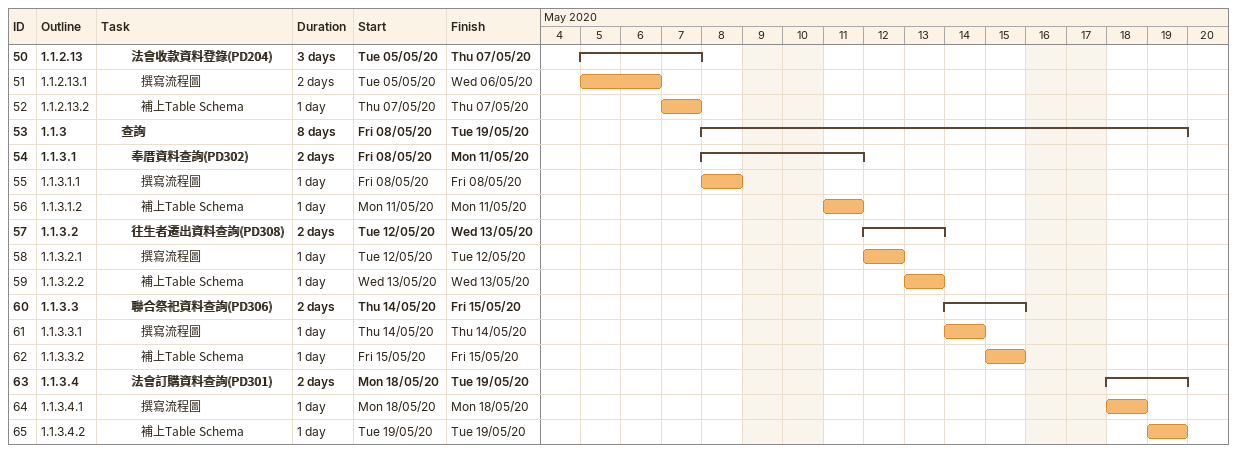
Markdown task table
| ID | WBS | Task | Duration | Start | Finish |
|---|---|---|---|---|---|
| 50 | 1.1.2.13 | **法會收款資料登錄(PD204)** | 3d | 2020-05-05 | 2020-05-07 |
| 51 | 1.1.2.13.1 | 撰寫流程圖 | 2d | 2020-05-05 | 2020-05-06 |
| 52 | 1.1.2.13.2 | 補上Table Schema | 1d | 2020-05-07 | 2020-05-07 |
| 53 | 1.1.3 | **查詢** | 8d | 2020-05-08 | 2020-05-19 |
| 54 | 1.1.3.1 | **奉厝資料查詢(PD302)** | 2d | 2020-05-08 | 2020-05-11 |
| 55 | 1.1.3.1.1 | 撰寫流程圖 | 1d | 2020-05-08 | 2020-05-08 |
| 56 | 1.1.3.1.2 | 補上Table Schema | 1d | 2020-05-11 | 2020-05-11 |
| 57 | 1.1.3.2 | **往生者遷出資料查詢(PD308)** | 2d | 2020-05-12 | 2020-05-13 |
| 58 | 1.1.3.2.1 | 撰寫流程圖 | 1d | 2020-05-12 | 2020-05-12 |
| 59 | 1.1.3.2.2 | 補上Table Schema | 1d | 2020-05-13 | 2020-05-13 |
| 60 | 1.1.3.3 | **聯合祭祀資料查詢(PD306)** | 2d | 2020-05-14 | 2020-05-15 |
| 61 | 1.1.3.3.1 | 撰寫流程圖 | 1d | 2020-05-14 | 2020-05-14 |
| 62 | 1.1.3.3.2 | 補上Table Schema | 1d | 2020-05-15 | 2020-05-15 |
| 63 | 1.1.3.4 | **法會訂購資料查詢(PD301)** | 2d | 2020-05-18 | 2020-05-19 |
| 64 | 1.1.3.4.1 | 撰寫流程圖 | 1d | 2020-05-18 | 2020-05-18 |
| 65 | 1.1.3.4.2 | 補上Table Schema | 1d | 2020-05-19 | 2020-05-19 |
